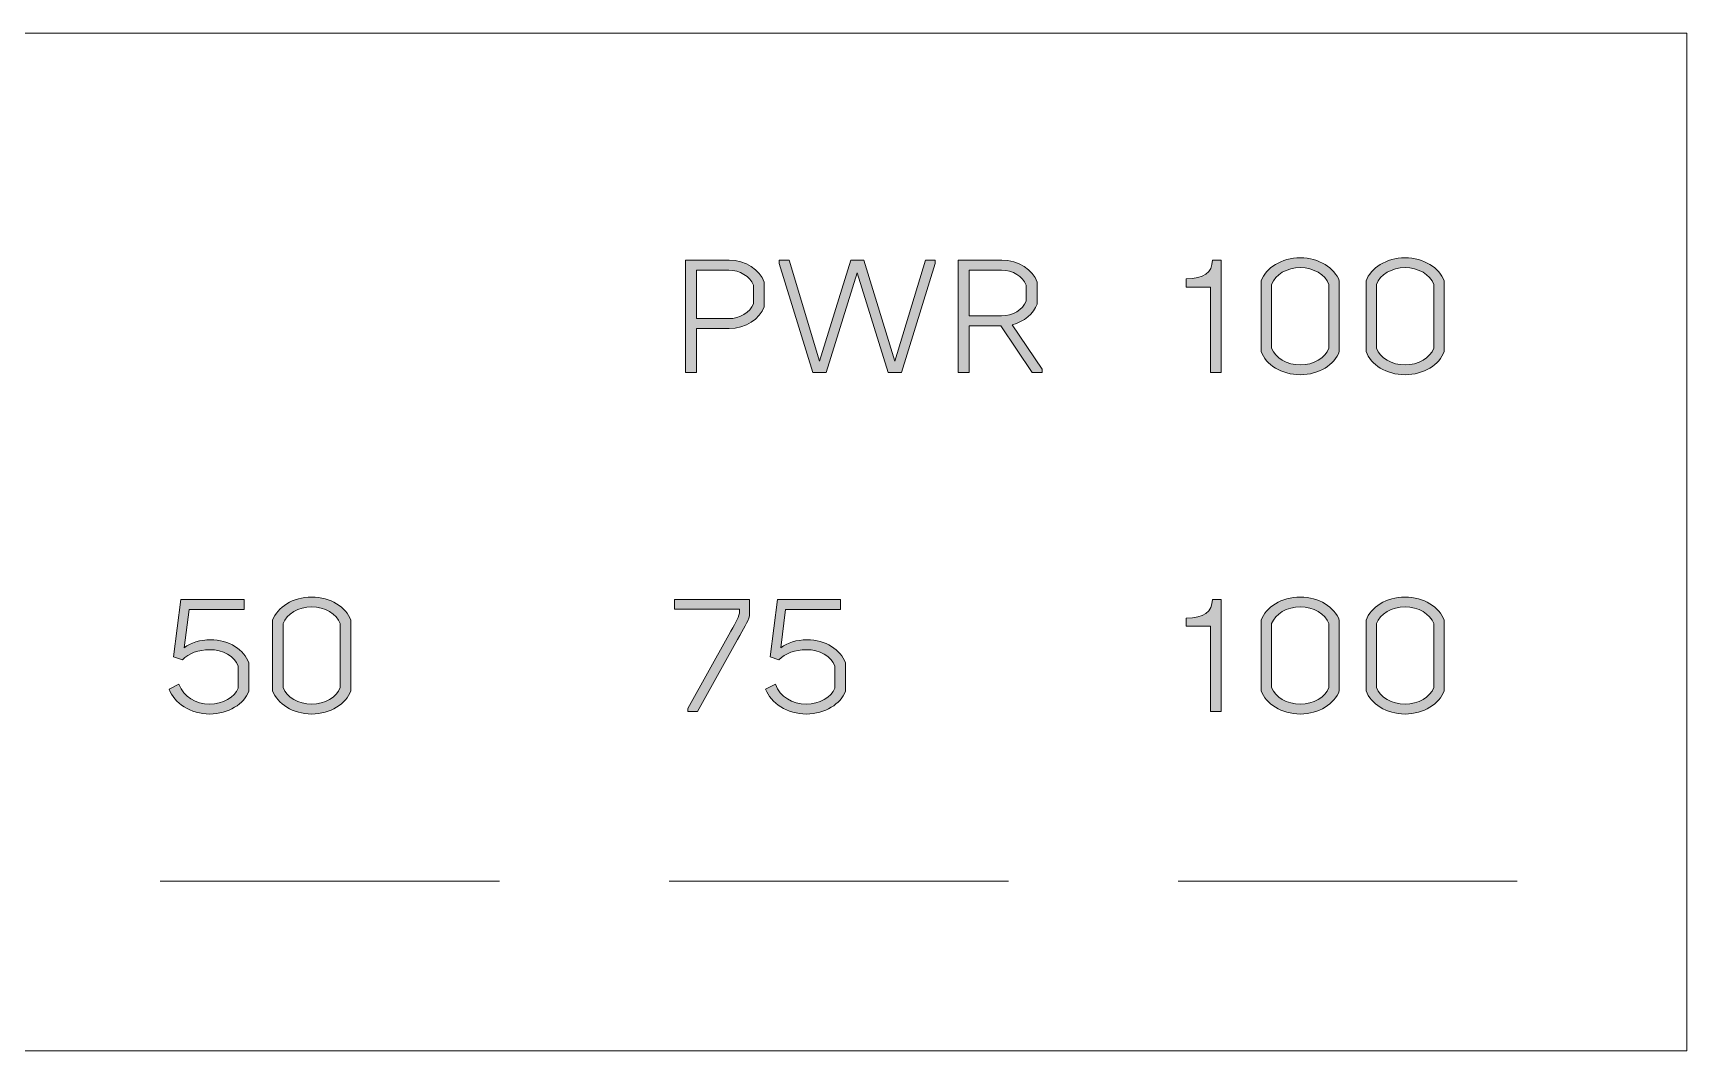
# Model space of a CAD drawing. Header units: inches. Extents: x 105 to 230, y -170 to -140.
# Drawn here: x 181.25 to 230, y -170 to -140 of the extents above; entities that cross this region are included whole.
import ezdxf

# ---------------------------------------------------------------- set-up
doc = ezdxf.new("R2010")
doc.units = ezdxf.units.IN
doc.header["$MEASUREMENT"] = 0
doc.layers.add('Layer 1', color=7, linetype='Continuous')
doc.layers.add('Layer 3', color=7, linetype='Continuous')

# ---------------------------------------------------------------- blocks, each defined once
blk = doc.blocks.new('block 4')
at = {"layer": 'Layer 3', "true_color": 0xffffff}
h = blk.add_hatch(color=7, dxfattribs=at)
h.dxf.hatch_style = 2
edge = h.paths.add_edge_path()
edge.add_spline(control_points=[(202.801, -147.34), (202.801, -147.34), (202.801, -148.066), (202.801, -148.066), (202.679, -148.426), (202.253, -148.712), (201.766, -148.712), (201.766, -148.712), (200.801, -148.712), (200.801, -148.712), (200.801, -148.712), (200.801, -150), (200.801, -150), (200.801, -150), (200.482, -150), (200.482, -150), (200.482, -150), (200.482, -146.694), (200.482, -146.694), (200.482, -146.694), (201.766, -146.694), (201.766, -146.694), (202.253, -146.694), (202.679, -146.979), (202.801, -147.34)], knot_values=[0, 0, 0, 0, 1, 1, 1, 2, 2, 2, 3, 3, 3, 4, 4, 4, 5, 5, 5, 6, 6, 6, 7, 7, 7, 8, 8, 8, 8], degree=3, periodic=1)
edge = h.paths.add_edge_path()
edge.add_spline(control_points=[(202.482, -147.429), (202.384, -147.171), (202.084, -146.989), (201.756, -146.989), (201.756, -146.989), (200.801, -146.989), (200.801, -146.989), (200.801, -146.989), (200.801, -148.417), (200.801, -148.417), (200.801, -148.417), (201.756, -148.417), (201.756, -148.417), (202.084, -148.417), (202.384, -148.234), (202.482, -147.977), (202.482, -147.977), (202.482, -147.429), (202.482, -147.429)], knot_values=[0, 0, 0, 0, 1, 1, 1, 2, 2, 2, 3, 3, 3, 4, 4, 4, 5, 5, 5, 6, 6, 6, 6], degree=3, periodic=1)
h = blk.add_hatch(color=7, dxfattribs=at)
h.dxf.hatch_style = 2
h.paths.add_polyline_path([(207.845, -146.694), (207.845, -146.787), (206.852, -150), (206.458, -150), (205.541, -147.064), (204.627, -150), (204.234, -150), (203.241, -146.792), (203.241, -146.694), (203.541, -146.694), (204.435, -149.668), (205.358, -146.694), (205.737, -146.694), (206.655, -149.668), (207.554, -146.694)])
h = blk.add_hatch(color=7, dxfattribs=at)
h.dxf.hatch_style = 2
edge = h.paths.add_edge_path()
edge.add_spline(control_points=[(210.997, -149.906), (210.997, -149.906), (210.997, -150), (210.997, -150), (210.997, -150), (210.698, -150), (210.698, -150), (210.698, -150), (209.775, -148.632), (209.775, -148.632), (209.775, -148.632), (208.838, -148.632), (208.838, -148.632), (208.838, -148.632), (208.838, -150), (208.838, -150), (208.838, -150), (208.52, -150), (208.52, -150), (208.52, -150), (208.52, -146.694), (208.52, -146.694), (208.52, -146.694), (209.808, -146.694), (209.808, -146.694), (210.295, -146.694), (210.721, -146.979), (210.843, -147.34), (210.843, -147.34), (210.843, -147.986), (210.843, -147.986), (210.749, -148.272), (210.463, -148.506), (210.107, -148.595), (210.107, -148.595), (210.997, -149.906), (210.997, -149.906)], knot_values=[0, 0, 0, 0, 1, 1, 1, 2, 2, 2, 3, 3, 3, 4, 4, 4, 5, 5, 5, 6, 6, 6, 7, 7, 7, 8, 8, 8, 9, 9, 9, 10, 10, 10, 11, 11, 11, 12, 12, 12, 12], degree=3, periodic=1)
edge = h.paths.add_edge_path()
edge.add_spline(control_points=[(208.838, -148.337), (208.838, -148.337), (209.798, -148.337), (209.798, -148.337), (210.126, -148.337), (210.426, -148.155), (210.524, -147.897), (210.524, -147.897), (210.524, -147.429), (210.524, -147.429), (210.426, -147.171), (210.126, -146.989), (209.798, -146.989), (209.798, -146.989), (208.838, -146.989), (208.838, -146.989), (208.838, -146.989), (208.838, -148.337), (208.838, -148.337)], knot_values=[0, 0, 0, 0, 1, 1, 1, 2, 2, 2, 3, 3, 3, 4, 4, 4, 5, 5, 5, 6, 6, 6, 6], degree=3, periodic=1)
at = {"layer": 'Layer 3', "lineweight": 0}
blk.add_lwpolyline([(207.845, -146.694), (207.845, -146.787), (206.852, -150), (206.458, -150), (205.541, -147.064), (204.627, -150), (204.234, -150), (203.241, -146.792), (203.241, -146.694), (203.541, -146.694), (204.435, -149.668), (205.358, -146.694), (205.737, -146.694), (206.655, -149.668), (207.554, -146.694), (207.845, -146.694)], dxfattribs=at)
for points, knots in [([(202.801, -147.34), (202.801, -147.34), (202.801, -148.066), (202.801, -148.066), (202.679, -148.426), (202.253, -148.712), (201.766, -148.712), (201.766, -148.712), (200.801, -148.712), (200.801, -148.712), (200.801, -148.712), (200.801, -150), (200.801, -150), (200.801, -150), (200.482, -150), (200.482, -150), (200.482, -150), (200.482, -146.694), (200.482, -146.694), (200.482, -146.694), (201.766, -146.694), (201.766, -146.694), (202.253, -146.694), (202.679, -146.979), (202.801, -147.34)], [0, 0, 0, 0, 1, 1, 1, 2, 2, 2, 3, 3, 3, 4, 4, 4, 5, 5, 5, 6, 6, 6, 7, 7, 7, 8, 8, 8, 8]), ([(210.997, -149.906), (210.997, -149.906), (210.997, -150), (210.997, -150), (210.997, -150), (210.698, -150), (210.698, -150), (210.698, -150), (209.775, -148.632), (209.775, -148.632), (209.775, -148.632), (208.838, -148.632), (208.838, -148.632), (208.838, -148.632), (208.838, -150), (208.838, -150), (208.838, -150), (208.52, -150), (208.52, -150), (208.52, -150), (208.52, -146.694), (208.52, -146.694), (208.52, -146.694), (209.808, -146.694), (209.808, -146.694), (210.295, -146.694), (210.721, -146.979), (210.843, -147.34), (210.843, -147.34), (210.843, -147.986), (210.843, -147.986), (210.749, -148.272), (210.463, -148.506), (210.107, -148.595), (210.107, -148.595), (210.997, -149.906), (210.997, -149.906)], [0, 0, 0, 0, 1, 1, 1, 2, 2, 2, 3, 3, 3, 4, 4, 4, 5, 5, 5, 6, 6, 6, 7, 7, 7, 8, 8, 8, 9, 9, 9, 10, 10, 10, 11, 11, 11, 12, 12, 12, 12]), ([(202.482, -147.429), (202.384, -147.171), (202.084, -146.989), (201.756, -146.989), (201.756, -146.989), (200.801, -146.989), (200.801, -146.989), (200.801, -146.989), (200.801, -148.417), (200.801, -148.417), (200.801, -148.417), (201.756, -148.417), (201.756, -148.417), (202.084, -148.417), (202.384, -148.234), (202.482, -147.977), (202.482, -147.977), (202.482, -147.429), (202.482, -147.429)], [0, 0, 0, 0, 1, 1, 1, 2, 2, 2, 3, 3, 3, 4, 4, 4, 5, 5, 5, 6, 6, 6, 6]), ([(208.838, -148.337), (208.838, -148.337), (209.798, -148.337), (209.798, -148.337), (210.126, -148.337), (210.426, -148.155), (210.524, -147.897), (210.524, -147.897), (210.524, -147.429), (210.524, -147.429), (210.426, -147.171), (210.126, -146.989), (209.798, -146.989), (209.798, -146.989), (208.838, -146.989), (208.838, -146.989), (208.838, -146.989), (208.838, -148.337), (208.838, -148.337)], [0, 0, 0, 0, 1, 1, 1, 2, 2, 2, 3, 3, 3, 4, 4, 4, 5, 5, 5, 6, 6, 6, 6])]:
    blk.add_open_spline(points, degree=3, knots=knots, dxfattribs=at)
blk = doc.blocks.new('block 9')
at = {"layer": 'Layer 3', "true_color": 0xffffff}
h = blk.add_hatch(color=7, dxfattribs=at)
h.dxf.hatch_style = 2
edge = h.paths.add_edge_path()
edge.add_spline(control_points=[(187.608, -158.562), (187.608, -158.562), (187.608, -159.4), (187.608, -159.4), (187.477, -159.766), (187.009, -160.07), (186.456, -160.07), (185.904, -160.07), (185.407, -159.752), (185.257, -159.335), (185.257, -159.335), (185.548, -159.194), (185.548, -159.194), (185.688, -159.564), (186.044, -159.78), (186.456, -159.78), (186.845, -159.78), (187.196, -159.583), (187.299, -159.307), (187.299, -159.307), (187.299, -158.66), (187.299, -158.66), (187.196, -158.37), (186.845, -158.174), (186.456, -158.174), (186.133, -158.174), (185.833, -158.281), (185.651, -158.473), (185.651, -158.473), (185.393, -158.389), (185.393, -158.389), (185.393, -158.389), (185.604, -156.694), (185.604, -156.694), (185.604, -156.694), (187.468, -156.694), (187.468, -156.694), (187.468, -156.694), (187.468, -156.989), (187.468, -156.989), (187.468, -156.989), (185.848, -156.989), (185.848, -156.989), (185.848, -156.989), (185.707, -158.117), (185.707, -158.117), (185.89, -157.968), (186.18, -157.883), (186.48, -157.883), (187.023, -157.883), (187.482, -158.174), (187.608, -158.562)], knot_values=[0, 0, 0, 0, 1, 1, 1, 2, 2, 2, 3, 3, 3, 4, 4, 4, 5, 5, 5, 6, 6, 6, 7, 7, 7, 8, 8, 8, 9, 9, 9, 10, 10, 10, 11, 11, 11, 12, 12, 12, 13, 13, 13, 14, 14, 14, 15, 15, 15, 16, 16, 16, 17, 17, 17, 17], degree=3, periodic=1)
h = blk.add_hatch(color=7, dxfattribs=at)
h.dxf.hatch_style = 2
edge = h.paths.add_edge_path()
edge.add_spline(control_points=[(188.311, -159.386), (188.311, -159.386), (188.311, -157.307), (188.311, -157.307), (188.447, -156.923), (188.911, -156.623), (189.463, -156.623), (190.016, -156.623), (190.48, -156.923), (190.615, -157.307), (190.615, -157.307), (190.615, -159.386), (190.615, -159.386), (190.48, -159.77), (190.016, -160.07), (189.463, -160.07), (188.911, -160.07), (188.447, -159.77), (188.311, -159.386)], knot_values=[0, 0, 0, 0, 1, 1, 1, 2, 2, 2, 3, 3, 3, 4, 4, 4, 5, 5, 5, 6, 6, 6, 6], degree=3, periodic=1)
edge = h.paths.add_edge_path()
edge.add_spline(control_points=[(190.306, -159.288), (190.306, -159.288), (190.306, -157.405), (190.306, -157.405), (190.203, -157.115), (189.852, -156.914), (189.463, -156.914), (189.075, -156.914), (188.723, -157.115), (188.62, -157.405), (188.62, -157.405), (188.62, -159.288), (188.62, -159.288), (188.723, -159.579), (189.075, -159.78), (189.463, -159.78), (189.852, -159.78), (190.203, -159.579), (190.306, -159.288)], knot_values=[0, 0, 0, 0, 1, 1, 1, 2, 2, 2, 3, 3, 3, 4, 4, 4, 5, 5, 5, 6, 6, 6, 6], degree=3, periodic=1)
at = {"layer": 'Layer 3', "lineweight": 0}
for points, knots in [([(187.608, -158.562), (187.608, -158.562), (187.608, -159.4), (187.608, -159.4), (187.477, -159.766), (187.009, -160.07), (186.456, -160.07), (185.904, -160.07), (185.407, -159.752), (185.257, -159.335), (185.257, -159.335), (185.548, -159.194), (185.548, -159.194), (185.688, -159.564), (186.044, -159.78), (186.456, -159.78), (186.845, -159.78), (187.196, -159.583), (187.299, -159.307), (187.299, -159.307), (187.299, -158.66), (187.299, -158.66), (187.196, -158.37), (186.845, -158.174), (186.456, -158.174), (186.133, -158.174), (185.833, -158.281), (185.651, -158.473), (185.651, -158.473), (185.393, -158.389), (185.393, -158.389), (185.393, -158.389), (185.604, -156.694), (185.604, -156.694), (185.604, -156.694), (187.468, -156.694), (187.468, -156.694), (187.468, -156.694), (187.468, -156.989), (187.468, -156.989), (187.468, -156.989), (185.848, -156.989), (185.848, -156.989), (185.848, -156.989), (185.707, -158.117), (185.707, -158.117), (185.89, -157.968), (186.18, -157.883), (186.48, -157.883), (187.023, -157.883), (187.482, -158.174), (187.608, -158.562)], [0, 0, 0, 0, 1, 1, 1, 2, 2, 2, 3, 3, 3, 4, 4, 4, 5, 5, 5, 6, 6, 6, 7, 7, 7, 8, 8, 8, 9, 9, 9, 10, 10, 10, 11, 11, 11, 12, 12, 12, 13, 13, 13, 14, 14, 14, 15, 15, 15, 16, 16, 16, 17, 17, 17, 17]), ([(188.311, -159.386), (188.311, -159.386), (188.311, -157.307), (188.311, -157.307), (188.447, -156.923), (188.911, -156.623), (189.463, -156.623), (190.016, -156.623), (190.48, -156.923), (190.615, -157.307), (190.615, -157.307), (190.615, -159.386), (190.615, -159.386), (190.48, -159.77), (190.016, -160.07), (189.463, -160.07), (188.911, -160.07), (188.447, -159.77), (188.311, -159.386)], [0, 0, 0, 0, 1, 1, 1, 2, 2, 2, 3, 3, 3, 4, 4, 4, 5, 5, 5, 6, 6, 6, 6]), ([(190.306, -159.288), (190.306, -159.288), (190.306, -157.405), (190.306, -157.405), (190.203, -157.115), (189.852, -156.914), (189.463, -156.914), (189.075, -156.914), (188.723, -157.115), (188.62, -157.405), (188.62, -157.405), (188.62, -159.288), (188.62, -159.288), (188.723, -159.579), (189.075, -159.78), (189.463, -159.78), (189.852, -159.78), (190.203, -159.579), (190.306, -159.288)], [0, 0, 0, 0, 1, 1, 1, 2, 2, 2, 3, 3, 3, 4, 4, 4, 5, 5, 5, 6, 6, 6, 6])]:
    blk.add_open_spline(points, degree=3, knots=knots, dxfattribs=at)
blk = doc.blocks.new('block 10')
at = {"layer": 'Layer 3', "true_color": 0xffffff}
h = blk.add_hatch(color=7, dxfattribs=at)
h.dxf.hatch_style = 2
edge = h.paths.add_edge_path()
edge.add_spline(control_points=[(200.548, -159.906), (200.548, -159.906), (201.756, -157.738), (201.756, -157.738), (201.934, -157.42), (202.028, -157.26), (202.075, -157.101), (202.075, -157.101), (202.075, -156.984), (202.075, -156.984), (202.075, -156.984), (200.155, -156.984), (200.155, -156.984), (200.155, -156.984), (200.155, -156.694), (200.155, -156.694), (200.155, -156.694), (202.37, -156.694), (202.37, -156.694), (202.37, -156.694), (202.37, -157.176), (202.37, -157.176), (202.314, -157.368), (202.196, -157.541), (202.014, -157.874), (202.014, -157.874), (200.838, -160), (200.838, -160), (200.838, -160), (200.548, -160), (200.548, -160), (200.548, -160), (200.548, -159.906), (200.548, -159.906)], knot_values=[0, 0, 0, 0, 1, 1, 1, 2, 2, 2, 3, 3, 3, 4, 4, 4, 5, 5, 5, 6, 6, 6, 7, 7, 7, 8, 8, 8, 9, 9, 9, 10, 10, 10, 11, 11, 11, 11], degree=3, periodic=1)
h = blk.add_hatch(color=7, dxfattribs=at)
h.dxf.hatch_style = 2
edge = h.paths.add_edge_path()
edge.add_spline(control_points=[(205.194, -158.562), (205.194, -158.562), (205.194, -159.4), (205.194, -159.4), (205.063, -159.766), (204.594, -160.07), (204.042, -160.07), (203.489, -160.07), (202.993, -159.752), (202.843, -159.335), (202.843, -159.335), (203.133, -159.194), (203.133, -159.194), (203.274, -159.564), (203.63, -159.78), (204.042, -159.78), (204.431, -159.78), (204.782, -159.583), (204.885, -159.307), (204.885, -159.307), (204.885, -158.66), (204.885, -158.66), (204.782, -158.37), (204.431, -158.174), (204.042, -158.174), (203.719, -158.174), (203.419, -158.281), (203.236, -158.473), (203.236, -158.473), (202.979, -158.389), (202.979, -158.389), (202.979, -158.389), (203.189, -156.694), (203.189, -156.694), (203.189, -156.694), (205.053, -156.694), (205.053, -156.694), (205.053, -156.694), (205.053, -156.989), (205.053, -156.989), (205.053, -156.989), (203.433, -156.989), (203.433, -156.989), (203.433, -156.989), (203.293, -158.117), (203.293, -158.117), (203.475, -157.968), (203.766, -157.883), (204.065, -157.883), (204.609, -157.883), (205.067, -158.174), (205.194, -158.562)], knot_values=[0, 0, 0, 0, 1, 1, 1, 2, 2, 2, 3, 3, 3, 4, 4, 4, 5, 5, 5, 6, 6, 6, 7, 7, 7, 8, 8, 8, 9, 9, 9, 10, 10, 10, 11, 11, 11, 12, 12, 12, 13, 13, 13, 14, 14, 14, 15, 15, 15, 16, 16, 16, 17, 17, 17, 17], degree=3, periodic=1)
at = {"layer": 'Layer 3', "lineweight": 0}
for points, knots in [([(200.548, -159.906), (200.548, -159.906), (201.756, -157.738), (201.756, -157.738), (201.934, -157.42), (202.028, -157.26), (202.075, -157.101), (202.075, -157.101), (202.075, -156.984), (202.075, -156.984), (202.075, -156.984), (200.155, -156.984), (200.155, -156.984), (200.155, -156.984), (200.155, -156.694), (200.155, -156.694), (200.155, -156.694), (202.37, -156.694), (202.37, -156.694), (202.37, -156.694), (202.37, -157.176), (202.37, -157.176), (202.314, -157.368), (202.196, -157.541), (202.014, -157.874), (202.014, -157.874), (200.838, -160), (200.838, -160), (200.838, -160), (200.548, -160), (200.548, -160), (200.548, -160), (200.548, -159.906), (200.548, -159.906)], [0, 0, 0, 0, 1, 1, 1, 2, 2, 2, 3, 3, 3, 4, 4, 4, 5, 5, 5, 6, 6, 6, 7, 7, 7, 8, 8, 8, 9, 9, 9, 10, 10, 10, 11, 11, 11, 11]), ([(205.194, -158.562), (205.194, -158.562), (205.194, -159.4), (205.194, -159.4), (205.063, -159.766), (204.594, -160.07), (204.042, -160.07), (203.489, -160.07), (202.993, -159.752), (202.843, -159.335), (202.843, -159.335), (203.133, -159.194), (203.133, -159.194), (203.274, -159.564), (203.63, -159.78), (204.042, -159.78), (204.431, -159.78), (204.782, -159.583), (204.885, -159.307), (204.885, -159.307), (204.885, -158.66), (204.885, -158.66), (204.782, -158.37), (204.431, -158.174), (204.042, -158.174), (203.719, -158.174), (203.419, -158.281), (203.236, -158.473), (203.236, -158.473), (202.979, -158.389), (202.979, -158.389), (202.979, -158.389), (203.189, -156.694), (203.189, -156.694), (203.189, -156.694), (205.053, -156.694), (205.053, -156.694), (205.053, -156.694), (205.053, -156.989), (205.053, -156.989), (205.053, -156.989), (203.433, -156.989), (203.433, -156.989), (203.433, -156.989), (203.293, -158.117), (203.293, -158.117), (203.475, -157.968), (203.766, -157.883), (204.065, -157.883), (204.609, -157.883), (205.067, -158.174), (205.194, -158.562)], [0, 0, 0, 0, 1, 1, 1, 2, 2, 2, 3, 3, 3, 4, 4, 4, 5, 5, 5, 6, 6, 6, 7, 7, 7, 8, 8, 8, 9, 9, 9, 10, 10, 10, 11, 11, 11, 12, 12, 12, 13, 13, 13, 14, 14, 14, 15, 15, 15, 16, 16, 16, 17, 17, 17, 17])]:
    blk.add_open_spline(points, degree=3, knots=knots, dxfattribs=at)
blk = doc.blocks.new('block 11')
at = {"layer": 'Layer 3', "true_color": 0xffffff}
h = blk.add_hatch(color=7, dxfattribs=at)
h.dxf.hatch_style = 2
edge = h.paths.add_edge_path()
edge.add_spline(control_points=[(216.269, -156.694), (216.269, -156.694), (216.269, -160), (216.269, -160), (216.269, -160), (215.96, -160), (215.96, -160), (215.96, -160), (215.96, -157.485), (215.96, -157.485), (215.96, -157.485), (215.239, -157.485), (215.239, -157.485), (215.239, -157.485), (215.239, -157.246), (215.239, -157.246), (215.768, -157.237), (216.002, -157.064), (216.016, -156.694), (216.016, -156.694), (216.269, -156.694), (216.269, -156.694)], knot_values=[0, 0, 0, 0, 1, 1, 1, 2, 2, 2, 3, 3, 3, 4, 4, 4, 5, 5, 5, 6, 6, 6, 7, 7, 7, 7], degree=3, periodic=1)
h = blk.add_hatch(color=7, dxfattribs=at)
h.dxf.hatch_style = 2
edge = h.paths.add_edge_path()
edge.add_spline(control_points=[(217.45, -159.386), (217.45, -159.386), (217.45, -157.307), (217.45, -157.307), (217.585, -156.923), (218.049, -156.623), (218.602, -156.623), (219.154, -156.623), (219.618, -156.923), (219.754, -157.307), (219.754, -157.307), (219.754, -159.386), (219.754, -159.386), (219.618, -159.77), (219.154, -160.07), (218.602, -160.07), (218.049, -160.07), (217.585, -159.77), (217.45, -159.386)], knot_values=[0, 0, 0, 0, 1, 1, 1, 2, 2, 2, 3, 3, 3, 4, 4, 4, 5, 5, 5, 6, 6, 6, 6], degree=3, periodic=1)
edge = h.paths.add_edge_path()
edge.add_spline(control_points=[(219.445, -159.288), (219.445, -159.288), (219.445, -157.405), (219.445, -157.405), (219.341, -157.115), (218.99, -156.914), (218.602, -156.914), (218.213, -156.914), (217.862, -157.115), (217.759, -157.405), (217.759, -157.405), (217.759, -159.288), (217.759, -159.288), (217.862, -159.579), (218.213, -159.78), (218.602, -159.78), (218.99, -159.78), (219.341, -159.579), (219.445, -159.288)], knot_values=[0, 0, 0, 0, 1, 1, 1, 2, 2, 2, 3, 3, 3, 4, 4, 4, 5, 5, 5, 6, 6, 6, 6], degree=3, periodic=1)
h = blk.add_hatch(color=7, dxfattribs=at)
h.dxf.hatch_style = 2
edge = h.paths.add_edge_path()
edge.add_spline(control_points=[(220.541, -159.386), (220.541, -159.386), (220.541, -157.307), (220.541, -157.307), (220.677, -156.923), (221.14, -156.623), (221.693, -156.623), (222.246, -156.623), (222.709, -156.923), (222.845, -157.307), (222.845, -157.307), (222.845, -159.386), (222.845, -159.386), (222.709, -159.77), (222.246, -160.07), (221.693, -160.07), (221.14, -160.07), (220.677, -159.77), (220.541, -159.386)], knot_values=[0, 0, 0, 0, 1, 1, 1, 2, 2, 2, 3, 3, 3, 4, 4, 4, 5, 5, 5, 6, 6, 6, 6], degree=3, periodic=1)
edge = h.paths.add_edge_path()
edge.add_spline(control_points=[(222.536, -159.288), (222.536, -159.288), (222.536, -157.405), (222.536, -157.405), (222.433, -157.115), (222.082, -156.914), (221.693, -156.914), (221.304, -156.914), (220.953, -157.115), (220.85, -157.405), (220.85, -157.405), (220.85, -159.288), (220.85, -159.288), (220.953, -159.579), (221.304, -159.78), (221.693, -159.78), (222.082, -159.78), (222.433, -159.579), (222.536, -159.288)], knot_values=[0, 0, 0, 0, 1, 1, 1, 2, 2, 2, 3, 3, 3, 4, 4, 4, 5, 5, 5, 6, 6, 6, 6], degree=3, periodic=1)
at = {"layer": 'Layer 3', "lineweight": 0}
for points, knots in [([(216.269, -156.694), (216.269, -156.694), (216.269, -160), (216.269, -160), (216.269, -160), (215.96, -160), (215.96, -160), (215.96, -160), (215.96, -157.485), (215.96, -157.485), (215.96, -157.485), (215.239, -157.485), (215.239, -157.485), (215.239, -157.485), (215.239, -157.246), (215.239, -157.246), (215.768, -157.237), (216.002, -157.064), (216.016, -156.694), (216.016, -156.694), (216.269, -156.694), (216.269, -156.694)], [0, 0, 0, 0, 1, 1, 1, 2, 2, 2, 3, 3, 3, 4, 4, 4, 5, 5, 5, 6, 6, 6, 7, 7, 7, 7]), ([(217.45, -159.386), (217.45, -159.386), (217.45, -157.307), (217.45, -157.307), (217.585, -156.923), (218.049, -156.623), (218.602, -156.623), (219.154, -156.623), (219.618, -156.923), (219.754, -157.307), (219.754, -157.307), (219.754, -159.386), (219.754, -159.386), (219.618, -159.77), (219.154, -160.07), (218.602, -160.07), (218.049, -160.07), (217.585, -159.77), (217.45, -159.386)], [0, 0, 0, 0, 1, 1, 1, 2, 2, 2, 3, 3, 3, 4, 4, 4, 5, 5, 5, 6, 6, 6, 6]), ([(219.445, -159.288), (219.445, -159.288), (219.445, -157.405), (219.445, -157.405), (219.341, -157.115), (218.99, -156.914), (218.602, -156.914), (218.213, -156.914), (217.862, -157.115), (217.759, -157.405), (217.759, -157.405), (217.759, -159.288), (217.759, -159.288), (217.862, -159.579), (218.213, -159.78), (218.602, -159.78), (218.99, -159.78), (219.341, -159.579), (219.445, -159.288)], [0, 0, 0, 0, 1, 1, 1, 2, 2, 2, 3, 3, 3, 4, 4, 4, 5, 5, 5, 6, 6, 6, 6]), ([(220.541, -159.386), (220.541, -159.386), (220.541, -157.307), (220.541, -157.307), (220.677, -156.923), (221.14, -156.623), (221.693, -156.623), (222.246, -156.623), (222.709, -156.923), (222.845, -157.307), (222.845, -157.307), (222.845, -159.386), (222.845, -159.386), (222.709, -159.77), (222.246, -160.07), (221.693, -160.07), (221.14, -160.07), (220.677, -159.77), (220.541, -159.386)], [0, 0, 0, 0, 1, 1, 1, 2, 2, 2, 3, 3, 3, 4, 4, 4, 5, 5, 5, 6, 6, 6, 6]), ([(222.536, -159.288), (222.536, -159.288), (222.536, -157.405), (222.536, -157.405), (222.433, -157.115), (222.082, -156.914), (221.693, -156.914), (221.304, -156.914), (220.953, -157.115), (220.85, -157.405), (220.85, -157.405), (220.85, -159.288), (220.85, -159.288), (220.953, -159.579), (221.304, -159.78), (221.693, -159.78), (222.082, -159.78), (222.433, -159.579), (222.536, -159.288)], [0, 0, 0, 0, 1, 1, 1, 2, 2, 2, 3, 3, 3, 4, 4, 4, 5, 5, 5, 6, 6, 6, 6])]:
    blk.add_open_spline(points, degree=3, knots=knots, dxfattribs=at)
blk = doc.blocks.new('block 12')
at = {"layer": 'Layer 3', "true_color": 0xffffff}
h = blk.add_hatch(color=7, dxfattribs=at)
h.dxf.hatch_style = 2
edge = h.paths.add_edge_path()
edge.add_spline(control_points=[(216.269, -146.694), (216.269, -146.694), (216.269, -150), (216.269, -150), (216.269, -150), (215.96, -150), (215.96, -150), (215.96, -150), (215.96, -147.485), (215.96, -147.485), (215.96, -147.485), (215.239, -147.485), (215.239, -147.485), (215.239, -147.485), (215.239, -147.246), (215.239, -147.246), (215.768, -147.237), (216.002, -147.064), (216.016, -146.694), (216.016, -146.694), (216.269, -146.694), (216.269, -146.694)], knot_values=[0, 0, 0, 0, 1, 1, 1, 2, 2, 2, 3, 3, 3, 4, 4, 4, 5, 5, 5, 6, 6, 6, 7, 7, 7, 7], degree=3, periodic=1)
h = blk.add_hatch(color=7, dxfattribs=at)
h.dxf.hatch_style = 2
edge = h.paths.add_edge_path()
edge.add_spline(control_points=[(217.45, -149.387), (217.45, -149.387), (217.45, -147.307), (217.45, -147.307), (217.585, -146.923), (218.049, -146.624), (218.602, -146.624), (219.154, -146.624), (219.618, -146.923), (219.754, -147.307), (219.754, -147.307), (219.754, -149.387), (219.754, -149.387), (219.618, -149.771), (219.154, -150.07), (218.602, -150.07), (218.049, -150.07), (217.585, -149.771), (217.45, -149.387)], knot_values=[0, 0, 0, 0, 1, 1, 1, 2, 2, 2, 3, 3, 3, 4, 4, 4, 5, 5, 5, 6, 6, 6, 6], degree=3, periodic=1)
edge = h.paths.add_edge_path()
edge.add_spline(control_points=[(219.445, -149.288), (219.445, -149.288), (219.445, -147.406), (219.445, -147.406), (219.341, -147.115), (218.99, -146.914), (218.602, -146.914), (218.213, -146.914), (217.862, -147.115), (217.759, -147.406), (217.759, -147.406), (217.759, -149.288), (217.759, -149.288), (217.862, -149.579), (218.213, -149.78), (218.602, -149.78), (218.99, -149.78), (219.341, -149.579), (219.445, -149.288)], knot_values=[0, 0, 0, 0, 1, 1, 1, 2, 2, 2, 3, 3, 3, 4, 4, 4, 5, 5, 5, 6, 6, 6, 6], degree=3, periodic=1)
h = blk.add_hatch(color=7, dxfattribs=at)
h.dxf.hatch_style = 2
edge = h.paths.add_edge_path()
edge.add_spline(control_points=[(220.541, -149.387), (220.541, -149.387), (220.541, -147.307), (220.541, -147.307), (220.677, -146.923), (221.14, -146.624), (221.693, -146.624), (222.246, -146.624), (222.709, -146.923), (222.845, -147.307), (222.845, -147.307), (222.845, -149.387), (222.845, -149.387), (222.709, -149.771), (222.246, -150.07), (221.693, -150.07), (221.14, -150.07), (220.677, -149.771), (220.541, -149.387)], knot_values=[0, 0, 0, 0, 1, 1, 1, 2, 2, 2, 3, 3, 3, 4, 4, 4, 5, 5, 5, 6, 6, 6, 6], degree=3, periodic=1)
edge = h.paths.add_edge_path()
edge.add_spline(control_points=[(222.536, -149.288), (222.536, -149.288), (222.536, -147.406), (222.536, -147.406), (222.433, -147.115), (222.082, -146.914), (221.693, -146.914), (221.304, -146.914), (220.953, -147.115), (220.85, -147.406), (220.85, -147.406), (220.85, -149.288), (220.85, -149.288), (220.953, -149.579), (221.304, -149.78), (221.693, -149.78), (222.082, -149.78), (222.433, -149.579), (222.536, -149.288)], knot_values=[0, 0, 0, 0, 1, 1, 1, 2, 2, 2, 3, 3, 3, 4, 4, 4, 5, 5, 5, 6, 6, 6, 6], degree=3, periodic=1)
at = {"layer": 'Layer 3', "lineweight": 0}
for points, knots in [([(216.269, -146.694), (216.269, -146.694), (216.269, -150), (216.269, -150), (216.269, -150), (215.96, -150), (215.96, -150), (215.96, -150), (215.96, -147.485), (215.96, -147.485), (215.96, -147.485), (215.239, -147.485), (215.239, -147.485), (215.239, -147.485), (215.239, -147.246), (215.239, -147.246), (215.768, -147.237), (216.002, -147.064), (216.016, -146.694), (216.016, -146.694), (216.269, -146.694), (216.269, -146.694)], [0, 0, 0, 0, 1, 1, 1, 2, 2, 2, 3, 3, 3, 4, 4, 4, 5, 5, 5, 6, 6, 6, 7, 7, 7, 7]), ([(217.45, -149.387), (217.45, -149.387), (217.45, -147.307), (217.45, -147.307), (217.585, -146.923), (218.049, -146.624), (218.602, -146.624), (219.154, -146.624), (219.618, -146.923), (219.754, -147.307), (219.754, -147.307), (219.754, -149.387), (219.754, -149.387), (219.618, -149.771), (219.154, -150.07), (218.602, -150.07), (218.049, -150.07), (217.585, -149.771), (217.45, -149.387)], [0, 0, 0, 0, 1, 1, 1, 2, 2, 2, 3, 3, 3, 4, 4, 4, 5, 5, 5, 6, 6, 6, 6]), ([(220.541, -149.387), (220.541, -149.387), (220.541, -147.307), (220.541, -147.307), (220.677, -146.923), (221.14, -146.624), (221.693, -146.624), (222.246, -146.624), (222.709, -146.923), (222.845, -147.307), (222.845, -147.307), (222.845, -149.387), (222.845, -149.387), (222.709, -149.771), (222.246, -150.07), (221.693, -150.07), (221.14, -150.07), (220.677, -149.771), (220.541, -149.387)], [0, 0, 0, 0, 1, 1, 1, 2, 2, 2, 3, 3, 3, 4, 4, 4, 5, 5, 5, 6, 6, 6, 6]), ([(219.445, -149.288), (219.445, -149.288), (219.445, -147.406), (219.445, -147.406), (219.341, -147.115), (218.99, -146.914), (218.602, -146.914), (218.213, -146.914), (217.862, -147.115), (217.759, -147.406), (217.759, -147.406), (217.759, -149.288), (217.759, -149.288), (217.862, -149.579), (218.213, -149.78), (218.602, -149.78), (218.99, -149.78), (219.341, -149.579), (219.445, -149.288)], [0, 0, 0, 0, 1, 1, 1, 2, 2, 2, 3, 3, 3, 4, 4, 4, 5, 5, 5, 6, 6, 6, 6]), ([(222.536, -149.288), (222.536, -149.288), (222.536, -147.406), (222.536, -147.406), (222.433, -147.115), (222.082, -146.914), (221.693, -146.914), (221.304, -146.914), (220.953, -147.115), (220.85, -147.406), (220.85, -147.406), (220.85, -149.288), (220.85, -149.288), (220.953, -149.579), (221.304, -149.78), (221.693, -149.78), (222.082, -149.78), (222.433, -149.579), (222.536, -149.288)], [0, 0, 0, 0, 1, 1, 1, 2, 2, 2, 3, 3, 3, 4, 4, 4, 5, 5, 5, 6, 6, 6, 6])]:
    blk.add_open_spline(points, degree=3, knots=knots, dxfattribs=at)

msp = doc.modelspace()

# ---------------------------------------------------------------- linework, layer by layer
at = {"layer": 'Layer 1', "lineweight": 0}
msp.add_lwpolyline([(230, -170), (105, -170), (105, -140), (230, -140), (230, -170)], dxfattribs=at)
at = {"layer": 'Layer 1', "color": 1, "lineweight": 5, "true_color": 0xff0000}
for points in [[(185, -165), (195, -165)], [(200, -165), (210, -165)], [(215, -165), (225, -165)]]:
    msp.add_lwpolyline(points, dxfattribs=at)

# ---------------------------------------------------------------- block references
at = {"layer": 'Layer 3'}
for name in ['block 4', 'block 12', 'block 9', 'block 10', 'block 11']:
    msp.add_blockref(name, (0, 0), dxfattribs=at)

doc.saveas('drawing.dxf')
